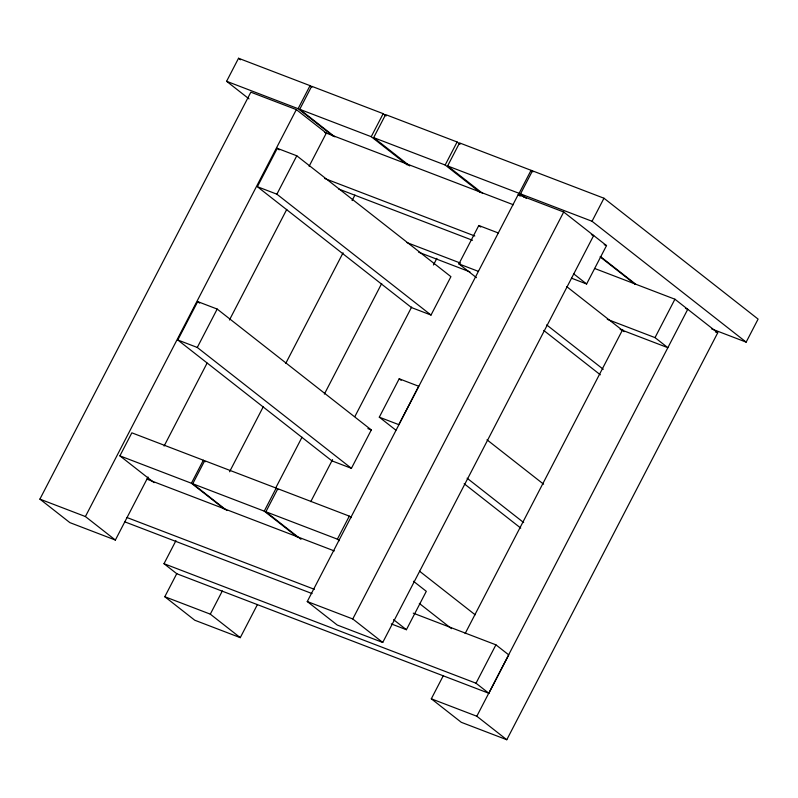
<?xml version="1.0" encoding="UTF-8"?>
<svg xmlns="http://www.w3.org/2000/svg" width="798" height="798" viewBox="0 0 798 798"><rect width="100%" height="100%" fill="white"/><g stroke="black" fill="none" stroke-linecap="round" stroke-linejoin="round"><path stroke-width="1.2" d="M249.036 98.892L226.602 81.296L238.542 58.264L310.043 85.645L311.998 87.182M148.049 477.014L115.371 540.047L69.865 522.62L39.9 499.119L250.841 92.179L296.347 109.605L326.312 133.106L309.115 166.283M115.371 540.047L85.406 516.545L296.347 109.605M177.784 339.988L197.685 301.594L217.186 309.065L371.319 429.932L351.419 468.326L331.918 460.855L177.784 339.988L197.286 347.459L351.419 468.326M257.385 186.712L277.285 148.318L296.786 155.79L450.92 276.657L431.02 315.05L411.519 307.579L257.385 186.712L276.886 194.183L431.02 315.05M333.225 136.219L298.103 108.688L310.043 85.645M154.044 482.63L119.9 455.858L131.84 432.825L203.35 460.217L205.295 461.743M334.851 136.847L299.729 109.306L311.669 86.274L383.18 113.665L386.102 115.959M197.286 347.459L217.186 309.065M276.886 194.183L296.786 155.79M164.099 446.052L207.081 363.12M229.445 319.988L286.761 209.405M224.577 509.254L191.41 483.249L203.35 460.217M407.329 164.996L371.24 136.697L383.18 113.665M226.881 510.53L192.747 483.758L204.687 460.725L276.188 488.107L278.143 489.643M409.763 165.934L373.673 137.625L385.614 114.593L457.114 141.984L460.047 144.278M352.088 200.547L354.93 195.061M413.254 613.163L495.917 644.824L508.765 654.899L488.865 693.282L176.847 573.772L163.999 563.697L175.939 540.665M257.465 604.485L240.268 637.652L194.762 620.226L164.797 596.724L176.837 573.503M229.565 471.768L263.39 406.521M285.744 363.399L343.06 252.816M240.268 637.652L210.303 614.151L222.343 590.929M275.649 488.087L302.013 437.224M324.367 394.092L381.693 283.509M297.415 537.154L264.248 511.149L276.188 488.107M480.296 192.557L445.174 165.016L457.114 141.984M300.986 539.308L265.874 511.767L277.814 488.735L349.315 516.126L351.27 517.653M482.73 193.485L447.618 165.954L459.558 142.912L531.059 170.303L533.014 171.839M310.771 501.643L332.557 459.618M354.911 416.486L411.658 307.011M433.444 264.996L436.875 258.353M379.299 417.174L399.2 378.781L418.701 386.252L398.801 424.646L379.299 417.174L395.888 430.182M476.466 277.664L458.9 263.899L478.8 225.505L498.301 232.976M339.33 540.685L337.374 539.159L349.315 516.126M591.348 234.622L593.672 235.52L382.741 642.46L337.235 625.034L307.26 601.532L518.201 194.582L563.707 212.019L606.52 245.584L586.62 283.978L571.488 278.183M523.997 197.166L519.119 193.335L531.059 170.303M526.381 198.473L520.525 193.874L532.466 170.842L603.976 198.233L758.1 319.1L746.16 342.133L711.557 328.876M382.741 642.46L352.766 618.959L563.707 212.019M746.16 342.133L592.036 221.265L603.976 198.233M391.259 623.906L406.401 629.712L426.302 591.318L413.454 581.243M594.58 268.447L674.918 299.22L717.731 332.796L506.79 739.736L461.284 722.31L431.319 698.809L443.349 675.587M465.134 633.562L622.769 329.464M620.126 329.404L667.856 347.689L655.018 337.614L674.918 299.22M488.865 693.282L476.017 683.218L495.917 644.824M506.79 739.736L476.815 716.235L687.756 309.295L685.432 308.397M226.602 81.296L298.103 108.688M299.729 109.306L371.24 136.697M373.673 137.625L445.174 165.016M447.618 165.954L519.119 193.335M520.525 193.874L592.036 221.265M324.736 132.498L513.343 204.747M604.196 244.697L606.52 245.584M324.626 178.473L474.81 235.999M715.457 331.928L717.731 332.796M338.631 188.996L472.526 240.278M407.03 242.622L460.586 263.141M607.278 319.33L655.018 337.614M458.9 263.899L478.401 271.37M418.711 252.248L469.932 271.879M367.878 428.616L371.319 429.932M119.9 455.858L191.41 483.249M192.747 483.758L264.248 511.149M265.874 511.767L337.374 539.159M146.842 479.119L334.282 550.919M126.942 517.513L314.382 589.313M124.648 521.792L312.088 593.582M39.9 499.119L85.406 516.545M307.26 601.532L352.766 618.959M163.999 563.697L476.017 683.218M164.797 596.724L210.303 614.151M431.319 698.809L476.815 716.235M600.515 256.607L635.637 284.148M600.086 256.836L635.208 284.367M518.201 194.582L520.136 196.099M573.772 273.904L586.62 283.978M566.59 286.522L624.146 331.659M478.8 225.505L480.755 227.041M238.542 58.264L240.487 59.79M546.69 324.916L603.268 369.284M543.767 330.452L600.345 374.821M277.285 148.318L279.24 149.854M486.989 439.798L543.568 484.167M399.2 378.781L401.155 380.317M467.089 478.192L523.668 522.56M464.167 483.728L520.745 528.096M197.685 301.594L199.64 303.13M419.549 571.198L475.159 614.799M419.319 603.418L451.508 628.654M393.554 619.637L406.401 629.712"/></g></svg>
